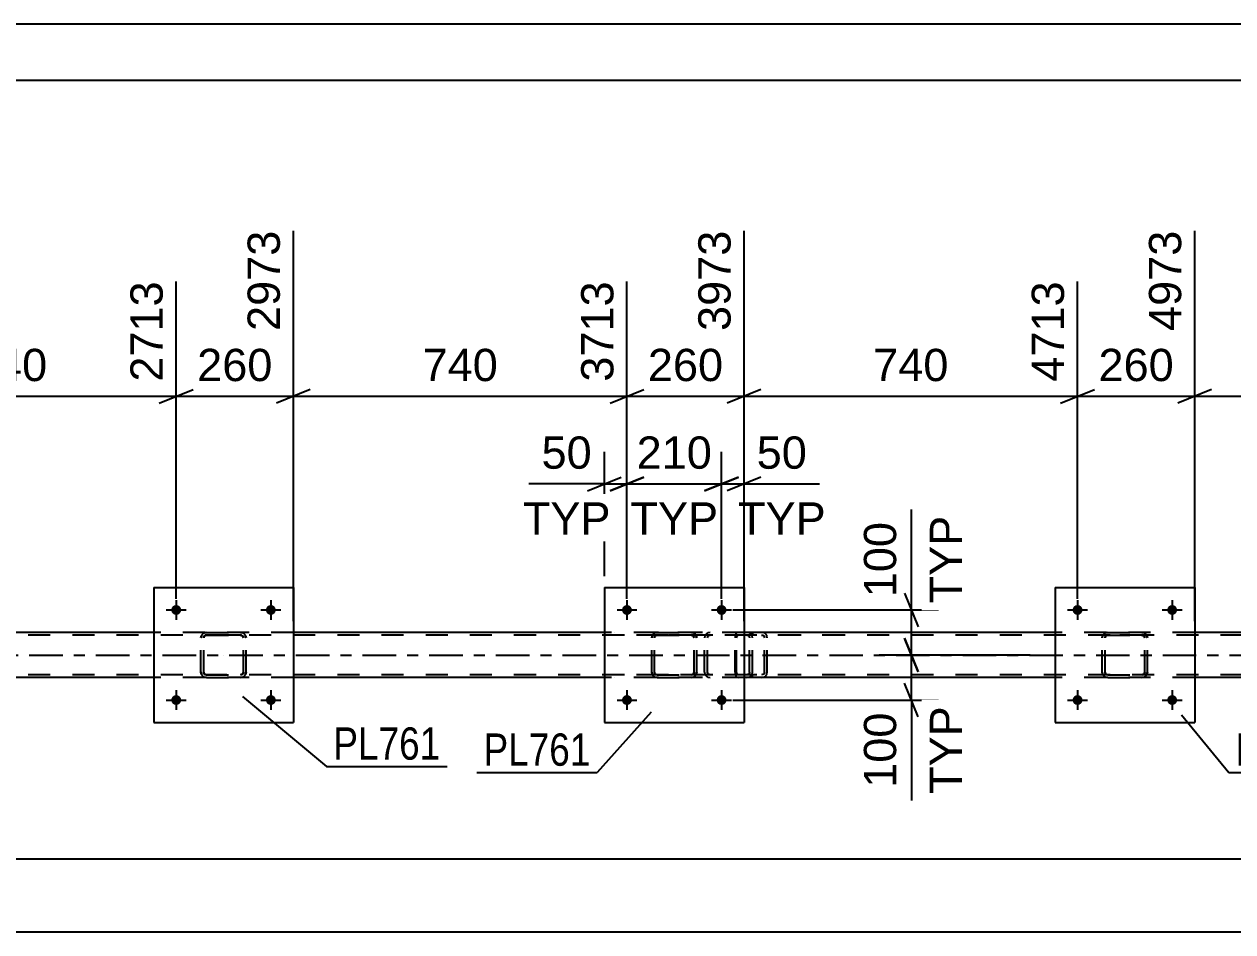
# Model space of a CAD drawing. Header units: millimetres. Extents: x 0 to 841, y 0 to 594.
# Drawn here: x 216.4 to 323.6, y 513.4 to 594 of the extents above; entities that cross this region are included whole.
import ezdxf

# ---------------------------------------------------------------- set-up
doc = ezdxf.new("R2010")
doc.units = ezdxf.units.MM
doc.linetypes.add('DXK_LINE_DOT2', pattern=[3.9198, 1.9599, -1.9599])
doc.linetypes.add('DXK_LINE_DOT3', pattern=[5.9187, 2.979, -0.9799, 0.9799, -0.9799])
doc.styles.add('Arial', font='ARIAL.TTF', dxfattribs={"height": 0.2})
doc.styles.add('Arial Narrow', font='ARIALN.TTF', dxfattribs={"height": 0.2})

# ---------------------------------------------------------------- blocks, each defined once
blk = doc.blocks.new('Unknown-318895985-1113')
at = {"color": 5, "linetype": 'Continuous'}
for p, q in [((841, 594), (0, 594)), ((836, 589), (5, 589))]:
    blk.add_line(p, q, dxfattribs=at)
blk = doc.blocks.new('Part-318895985-5145 - 5140')
at = {"color": 7, "linetype": 'DXK_LINE_DOT2'}
for p, q in [((312.06, 539.51), (312.09, 539.7)), ((312.09, 539.7), (312.06, 539.51)), ((312.31, 539.6), (312.37, 539.68)), ((312.37, 539.68), (312.31, 539.61)), ((312.35, 539.96), (312.54, 539.99)), ((312.54, 539.99), (312.35, 539.96)), ((312.44, 539.74), (312.37, 539.68)), ((312.37, 539.68), (312.44, 539.73)), ((312.44, 539.73), (312.54, 539.75)), ((312.54, 539.75), (312.44, 539.74)), ((312.54, 539.99), (315.58, 539.99)), ((312.54, 539.99), (312.54, 539.99)), ((312.54, 539.99), (315.58, 539.99)), ((312.54, 539.75), (315.58, 539.75)), ((312.54, 539.75), (312.54, 539.75)), ((315.58, 539.75), (312.54, 539.75)), ((315.58, 539.99), (315.58, 539.99)), ((315.58, 539.99), (315.76, 539.96)), ((315.76, 539.96), (315.58, 539.99)), ((315.58, 539.75), (315.58, 539.75)), ((315.58, 539.75), (315.67, 539.73)), ((315.67, 539.74), (315.58, 539.75)), ((315.75, 539.68), (315.67, 539.74)), ((315.67, 539.73), (315.75, 539.68)), ((315.75, 539.68), (315.8, 539.6)), ((315.8, 539.61), (315.75, 539.68)), ((316.02, 539.7), (316.06, 539.51)), ((316.06, 539.51), (316.02, 539.7)), ((312.06, 536.47), (312.06, 539.51)), ((312.31, 539.61), (312.3, 539.51)), ((312.3, 539.51), (312.31, 539.6)), ((312.3, 536.47), (312.3, 539.51)), ((315.82, 539.51), (315.8, 539.61)), ((315.8, 539.6), (315.82, 539.51)), ((315.82, 536.47), (315.82, 539.51)), ((316.06, 536.47), (316.06, 539.51)), ((312.09, 536.29), (312.06, 536.47)), ((312.06, 536.47), (312.09, 536.29)), ((312.31, 536.38), (312.3, 536.47)), ((312.3, 536.47), (312.31, 536.38)), ((315.82, 536.47), (315.8, 536.38)), ((315.8, 536.38), (315.82, 536.47)), ((316.06, 536.47), (316.02, 536.29)), ((316.02, 536.29), (316.06, 536.47)), ((312.37, 536.3), (312.31, 536.38)), ((312.31, 536.38), (312.37, 536.3)), ((312.54, 535.99), (312.35, 536.03)), ((312.35, 536.03), (312.54, 535.99)), ((312.44, 536.25), (312.37, 536.3)), ((312.37, 536.3), (312.44, 536.25)), ((312.54, 536.23), (312.44, 536.25)), ((312.44, 536.25), (312.54, 536.23)), ((312.54, 536.23), (315.58, 536.23)), ((312.54, 536.23), (312.54, 536.23)), ((312.54, 536.23), (315.58, 536.23)), ((312.54, 535.99), (315.58, 535.99)), ((312.54, 535.99), (312.54, 535.99)), ((312.54, 535.99), (315.58, 535.99)), ((315.67, 536.25), (315.58, 536.23)), ((315.58, 536.23), (315.67, 536.25)), ((315.58, 536.23), (315.58, 536.23)), ((315.76, 536.03), (315.58, 535.99)), ((315.58, 535.99), (315.76, 536.03)), ((315.58, 535.99), (315.58, 535.99)), ((315.75, 536.3), (315.67, 536.25)), ((315.67, 536.25), (315.75, 536.3)), ((315.8, 536.38), (315.75, 536.3)), ((315.75, 536.3), (315.8, 536.38))]:
    blk.add_line(p, q, dxfattribs=at)
at = {"color": 7, "linetype": 'DXK_LINE_DOT3'}
blk.add_line((314.06, 537.99), (314.06, 537.99), dxfattribs=at)
at = {"color": 7, "linetype": 'DXK_LINE_DOT2'}
for centre, start, end in [((312.54, 539.51), 112.5, 157.5), ((312.54, 539.51), 112.5, 157.5), ((315.58, 539.51), 22.5, 67.5), ((315.58, 539.51), 22.5, 67.5), ((312.54, 536.47), 202.5, 247.5), ((312.54, 536.47), 202.5, 247.5), ((315.58, 536.47), 292.5, 337.5), ((315.58, 536.47), 292.5, 337.5)]:
    blk.add_arc(centre, 0.48, start, end, dxfattribs=at)
blk = doc.blocks.new('Part-318895985-5150 - 5140')
at = {"color": 2, "linetype": 'Continuous'}
for p, q in [((307.86, 543.99), (307.86, 531.99)), ((307.86, 543.99), (320.26, 543.99)), ((320.26, 543.99), (320.26, 531.99)), ((307.86, 531.99), (320.26, 531.99))]:
    blk.add_line(p, q, dxfattribs=at)
blk = doc.blocks.new('Part-318895985-5151 - 5140')
at = {"color": 7, "linetype": 'DXK_LINE_DOT2'}
for p, q in [((272.06, 539.51), (272.09, 539.7)), ((272.09, 539.7), (272.06, 539.51)), ((272.31, 539.6), (272.37, 539.68)), ((272.37, 539.68), (272.31, 539.61)), ((272.35, 539.96), (272.54, 539.99)), ((272.54, 539.99), (272.35, 539.96)), ((272.44, 539.74), (272.37, 539.68)), ((272.37, 539.68), (272.44, 539.73)), ((272.44, 539.73), (272.54, 539.75)), ((272.54, 539.75), (272.44, 539.74)), ((272.54, 539.99), (275.58, 539.99)), ((272.54, 539.99), (272.54, 539.99)), ((272.54, 539.99), (275.58, 539.99)), ((272.54, 539.75), (275.58, 539.75)), ((272.54, 539.75), (272.54, 539.75)), ((275.58, 539.75), (272.54, 539.75)), ((275.58, 539.99), (275.58, 539.99)), ((275.58, 539.99), (275.76, 539.96)), ((275.76, 539.96), (275.58, 539.99)), ((275.58, 539.75), (275.58, 539.75)), ((275.58, 539.75), (275.67, 539.73)), ((275.67, 539.74), (275.58, 539.75)), ((275.75, 539.68), (275.67, 539.74)), ((275.67, 539.73), (275.75, 539.68)), ((275.75, 539.68), (275.8, 539.6)), ((275.8, 539.61), (275.75, 539.68)), ((276.02, 539.7), (276.06, 539.51)), ((276.06, 539.51), (276.02, 539.7)), ((272.06, 536.47), (272.06, 539.51)), ((272.31, 539.61), (272.3, 539.51)), ((272.3, 539.51), (272.31, 539.6)), ((272.3, 536.47), (272.3, 539.51)), ((275.82, 539.51), (275.8, 539.61)), ((275.8, 539.6), (275.82, 539.51)), ((275.82, 536.47), (275.82, 539.51)), ((276.06, 536.47), (276.06, 539.51)), ((272.09, 536.29), (272.06, 536.47)), ((272.06, 536.47), (272.09, 536.29)), ((272.31, 536.38), (272.3, 536.47)), ((272.3, 536.47), (272.31, 536.38)), ((275.82, 536.47), (275.8, 536.38)), ((275.8, 536.38), (275.82, 536.47)), ((276.06, 536.47), (276.02, 536.29)), ((276.02, 536.29), (276.06, 536.47)), ((272.37, 536.3), (272.31, 536.38)), ((272.31, 536.38), (272.37, 536.3)), ((272.54, 535.99), (272.35, 536.03)), ((272.35, 536.03), (272.54, 535.99)), ((272.44, 536.25), (272.37, 536.3)), ((272.37, 536.3), (272.44, 536.25)), ((272.54, 536.23), (272.44, 536.25)), ((272.44, 536.25), (272.54, 536.23)), ((272.54, 536.23), (275.58, 536.23)), ((272.54, 536.23), (272.54, 536.23)), ((272.54, 536.23), (275.58, 536.23)), ((272.54, 535.99), (275.58, 535.99)), ((272.54, 535.99), (272.54, 535.99)), ((272.54, 535.99), (275.58, 535.99)), ((275.67, 536.25), (275.58, 536.23)), ((275.58, 536.23), (275.67, 536.25)), ((275.58, 536.23), (275.58, 536.23)), ((275.76, 536.03), (275.58, 535.99)), ((275.58, 535.99), (275.76, 536.03)), ((275.58, 535.99), (275.58, 535.99)), ((275.75, 536.3), (275.67, 536.25)), ((275.67, 536.25), (275.75, 536.3)), ((275.8, 536.38), (275.75, 536.3)), ((275.75, 536.3), (275.8, 536.38))]:
    blk.add_line(p, q, dxfattribs=at)
at = {"color": 7, "linetype": 'DXK_LINE_DOT3'}
blk.add_line((274.06, 537.99), (274.06, 537.99), dxfattribs=at)
at = {"color": 7, "linetype": 'DXK_LINE_DOT2'}
for centre, start, end in [((272.54, 539.51), 112.5, 157.5), ((272.54, 539.51), 112.5, 157.5), ((275.58, 539.51), 22.5, 67.5), ((275.58, 539.51), 22.5, 67.5), ((272.54, 536.47), 202.5, 247.5), ((272.54, 536.47), 202.5, 247.5), ((275.58, 536.47), 292.5, 337.5), ((275.58, 536.47), 292.5, 337.5)]:
    blk.add_arc(centre, 0.48, start, end, dxfattribs=at)
blk = doc.blocks.new('Bolt-318895985-5220 - 5140')
at = {"linetype": 'Continuous'}
for points in [[(230.29, 541.99, -1), (229.41, 541.99, -1)], [(238.69, 541.99, -1), (237.81, 541.99, -1)]]:
    blk.add_hatch(color=1, dxfattribs=at).paths.add_polyline_path(points)
at = {"color": 1, "linetype": 'Continuous'}
for p, q in [((228.97, 541.99), (230.73, 541.99)), ((229.85, 542.87), (229.85, 541.11)), ((237.37, 541.99), (239.13, 541.99)), ((238.25, 542.87), (238.25, 541.11))]:
    blk.add_line(p, q, dxfattribs=at)
blk = doc.blocks.new('Part-318895985-5156 - 5140')
at = {"color": 2, "linetype": 'Continuous'}
for p, q in [((267.86, 543.99), (267.86, 531.99)), ((267.86, 543.99), (280.26, 543.99)), ((280.26, 543.99), (280.26, 531.99)), ((267.86, 531.99), (280.26, 531.99))]:
    blk.add_line(p, q, dxfattribs=at)
blk = doc.blocks.new('Part-318895985-5157 - 5140')
at = {"color": 7, "linetype": 'DXK_LINE_DOT2'}
for p, q in [((232.05, 539.51), (232.09, 539.7)), ((232.09, 539.7), (232.05, 539.51)), ((232.31, 539.6), (232.36, 539.68)), ((232.36, 539.68), (232.31, 539.61)), ((232.35, 539.96), (232.53, 539.99)), ((232.53, 539.99), (232.35, 539.96)), ((232.44, 539.74), (232.36, 539.68)), ((232.36, 539.68), (232.44, 539.73)), ((232.44, 539.73), (232.53, 539.75)), ((232.53, 539.75), (232.44, 539.74)), ((232.53, 539.99), (235.57, 539.99)), ((232.53, 539.99), (232.53, 539.99)), ((232.53, 539.99), (235.57, 539.99)), ((232.53, 539.75), (235.57, 539.75)), ((232.53, 539.75), (232.53, 539.75)), ((235.57, 539.75), (232.53, 539.75)), ((235.57, 539.99), (235.57, 539.99)), ((235.57, 539.99), (235.75, 539.96)), ((235.75, 539.96), (235.57, 539.99)), ((235.57, 539.75), (235.57, 539.75)), ((235.57, 539.75), (235.66, 539.73)), ((235.66, 539.74), (235.57, 539.75)), ((235.74, 539.68), (235.66, 539.74)), ((235.66, 539.73), (235.74, 539.68)), ((235.74, 539.68), (235.79, 539.6)), ((235.79, 539.61), (235.74, 539.68)), ((236.01, 539.7), (236.05, 539.51)), ((236.05, 539.51), (236.01, 539.7)), ((232.05, 536.47), (232.05, 539.51)), ((232.31, 539.61), (232.29, 539.51)), ((232.29, 539.51), (232.31, 539.6)), ((232.29, 536.47), (232.29, 539.51)), ((235.81, 539.51), (235.79, 539.61)), ((235.79, 539.6), (235.81, 539.51)), ((235.81, 536.47), (235.81, 539.51)), ((236.05, 536.47), (236.05, 539.51)), ((232.09, 536.29), (232.05, 536.47)), ((232.05, 536.47), (232.09, 536.29)), ((232.31, 536.38), (232.29, 536.47)), ((232.29, 536.47), (232.31, 536.38)), ((235.81, 536.47), (235.79, 536.38)), ((235.79, 536.38), (235.81, 536.47)), ((236.05, 536.47), (236.01, 536.29)), ((236.01, 536.29), (236.05, 536.47)), ((232.36, 536.3), (232.31, 536.38)), ((232.31, 536.38), (232.36, 536.3)), ((232.53, 535.99), (232.35, 536.03)), ((232.35, 536.03), (232.53, 535.99)), ((232.44, 536.25), (232.36, 536.3)), ((232.36, 536.3), (232.44, 536.25)), ((232.53, 536.23), (232.44, 536.25)), ((232.44, 536.25), (232.53, 536.23)), ((232.53, 536.23), (235.57, 536.23)), ((232.53, 536.23), (232.53, 536.23)), ((232.53, 536.23), (235.57, 536.23)), ((232.53, 535.99), (235.57, 535.99)), ((232.53, 535.99), (232.53, 535.99)), ((232.53, 535.99), (235.57, 535.99)), ((235.66, 536.25), (235.57, 536.23)), ((235.57, 536.23), (235.66, 536.25)), ((235.57, 536.23), (235.57, 536.23)), ((235.75, 536.03), (235.57, 535.99)), ((235.57, 535.99), (235.75, 536.03)), ((235.57, 535.99), (235.57, 535.99)), ((235.74, 536.3), (235.66, 536.25)), ((235.66, 536.25), (235.74, 536.3)), ((235.79, 536.38), (235.74, 536.3)), ((235.74, 536.3), (235.79, 536.38))]:
    blk.add_line(p, q, dxfattribs=at)
at = {"color": 7, "linetype": 'DXK_LINE_DOT3'}
blk.add_line((234.05, 537.99), (234.05, 537.99), dxfattribs=at)
at = {"color": 7, "linetype": 'DXK_LINE_DOT2'}
for centre, start, end in [((232.53, 539.51), 112.5, 157.5), ((232.53, 539.51), 112.5, 157.5), ((235.57, 539.51), 22.5, 67.5), ((235.57, 539.51), 22.5, 67.5), ((232.53, 536.47), 202.5, 247.5), ((232.53, 536.47), 202.5, 247.5), ((235.57, 536.47), 292.5, 337.5), ((235.57, 536.47), 292.5, 337.5)]:
    blk.add_arc(centre, 0.48, start, end, dxfattribs=at)
blk = doc.blocks.new('Part-318895985-5162 - 5140')
at = {"color": 2, "linetype": 'Continuous'}
for p, q in [((227.85, 543.99), (227.85, 531.99)), ((227.85, 543.99), (240.25, 543.99)), ((240.25, 543.99), (240.25, 531.99)), ((227.85, 531.99), (240.25, 531.99))]:
    blk.add_line(p, q, dxfattribs=at)
blk = doc.blocks.new('Bolt-318895985-5163 - 5140')
at = {"linetype": 'Continuous'}
for points in [[(270.3, 533.99, -1), (269.42, 533.99, -1)], [(278.7, 533.99, -1), (277.82, 533.99, -1)]]:
    blk.add_hatch(color=1, dxfattribs=at).paths.add_polyline_path(points)
at = {"color": 1, "linetype": 'Continuous'}
for p, q in [((269.86, 534.87), (269.86, 533.11)), ((278.26, 534.87), (278.26, 533.11)), ((268.98, 533.99), (270.74, 533.99)), ((277.38, 533.99), (279.14, 533.99))]:
    blk.add_line(p, q, dxfattribs=at)
blk = doc.blocks.new('Bolt-318895985-5164 - 5140')
at = {"linetype": 'Continuous'}
for points in [[(270.3, 541.99, -1), (269.42, 541.99, -1)], [(278.7, 541.99, -1), (277.82, 541.99, -1)]]:
    blk.add_hatch(color=1, dxfattribs=at).paths.add_polyline_path(points)
at = {"color": 1, "linetype": 'Continuous'}
for p, q in [((268.98, 541.99), (270.74, 541.99)), ((269.86, 542.87), (269.86, 541.11)), ((277.38, 541.99), (279.14, 541.99)), ((278.26, 542.87), (278.26, 541.11))]:
    blk.add_line(p, q, dxfattribs=at)
blk = doc.blocks.new('Bolt-318895985-5165 - 5140')
at = {"linetype": 'Continuous'}
for points in [[(230.29, 533.99, -1), (229.41, 533.99, -1)], [(238.69, 533.99, -1), (237.81, 533.99, -1)]]:
    blk.add_hatch(color=1, dxfattribs=at).paths.add_polyline_path(points)
at = {"color": 1, "linetype": 'Continuous'}
for p, q in [((229.85, 534.87), (229.85, 533.11)), ((238.25, 534.87), (238.25, 533.11)), ((228.97, 533.99), (230.73, 533.99)), ((237.37, 533.99), (239.13, 533.99))]:
    blk.add_line(p, q, dxfattribs=at)
blk = doc.blocks.new('Part-318895985-5245 - 5140')
at = {"color": 7, "linetype": 'DXK_LINE_DOT2'}
for p, q in [((728.25, 539.75), (139.86, 539.75)), ((240.25, 539.99), (227.85, 539.99)), ((280.26, 539.99), (267.86, 539.99)), ((320.26, 539.99), (307.86, 539.99)), ((728.25, 536.23), (139.86, 536.23)), ((240.25, 535.99), (227.85, 535.99)), ((280.26, 535.99), (267.86, 535.99)), ((320.26, 535.99), (307.86, 535.99))]:
    blk.add_line(p, q, dxfattribs=at)
at = {"color": 2, "linetype": 'Continuous'}
for p, q in [((227.85, 539.99), (200.25, 539.99)), ((267.86, 539.99), (240.25, 539.99)), ((307.86, 539.99), (280.26, 539.99)), ((347.85, 539.99), (320.26, 539.99)), ((227.85, 535.99), (200.25, 535.99)), ((267.86, 535.99), (240.25, 535.99)), ((307.86, 535.99), (280.26, 535.99)), ((347.85, 535.99), (320.26, 535.99))]:
    blk.add_line(p, q, dxfattribs=at)
at = {"color": 7, "linetype": 'DXK_LINE_DOT3'}
blk.add_line((139.86, 537.99), (728.25, 537.99), dxfattribs=at)
blk = doc.blocks.new('Bolt-318895985-5247 - 5140')
at = {"linetype": 'Continuous'}
for points in [[(310.3, 533.99, -1), (309.42, 533.99, -1)], [(318.7, 533.99, -1), (317.82, 533.99, -1)]]:
    blk.add_hatch(color=1, dxfattribs=at).paths.add_polyline_path(points)
at = {"color": 1, "linetype": 'Continuous'}
for p, q in [((309.86, 534.87), (309.86, 533.11)), ((318.26, 534.87), (318.26, 533.11)), ((308.98, 533.99), (310.74, 533.99)), ((317.38, 533.99), (319.14, 533.99))]:
    blk.add_line(p, q, dxfattribs=at)
blk = doc.blocks.new('Bolt-318895985-5248 - 5140')
at = {"linetype": 'Continuous'}
for points in [[(310.3, 541.99, -1), (309.42, 541.99, -1)], [(318.7, 541.99, -1), (317.82, 541.99, -1)]]:
    blk.add_hatch(color=1, dxfattribs=at).paths.add_polyline_path(points)
at = {"color": 1, "linetype": 'Continuous'}
for p, q in [((308.98, 541.99), (310.74, 541.99)), ((309.86, 542.87), (309.86, 541.11)), ((317.38, 541.99), (319.14, 541.99)), ((318.26, 542.87), (318.26, 541.11))]:
    blk.add_line(p, q, dxfattribs=at)
blk = doc.blocks.new('Part-318895985-5361 - 5140')
at = {"color": 7, "linetype": 'DXK_LINE_DOT2'}
for p, q in [((280.5, 539.99), (268.72, 539.99)), ((280.5, 539.75), (268.72, 539.75)), ((276.79, 539.7), (276.75, 539.51)), ((277.03, 539.61), (277.08, 539.68)), ((277.26, 539.99), (277.07, 539.96)), ((277.08, 539.68), (277.16, 539.74)), ((277.16, 539.74), (277.26, 539.75)), ((280.69, 539.96), (280.5, 539.99)), ((280.5, 539.75), (280.59, 539.74)), ((280.59, 539.74), (280.68, 539.68)), ((280.68, 539.68), (280.73, 539.61)), ((281.01, 539.51), (280.97, 539.7)), ((276.75, 536.47), (276.75, 539.51)), ((277.01, 539.51), (277.03, 539.61)), ((277.01, 536.47), (277.01, 539.51)), ((280.73, 539.61), (280.75, 539.51)), ((280.75, 536.47), (280.75, 539.51)), ((281.01, 536.47), (281.01, 539.51)), ((276.75, 536.47), (276.79, 536.29)), ((277.03, 536.38), (277.01, 536.47)), ((280.75, 536.47), (280.73, 536.38)), ((280.97, 536.29), (281.01, 536.47)), ((280.5, 536.23), (268.72, 536.23)), ((280.5, 535.99), (268.72, 535.99)), ((277.08, 536.3), (277.03, 536.38)), ((277.07, 536.03), (277.26, 535.99)), ((277.16, 536.25), (277.08, 536.3)), ((277.26, 536.23), (277.16, 536.25)), ((280.59, 536.25), (280.5, 536.23)), ((280.5, 535.99), (280.69, 536.03)), ((280.68, 536.3), (280.59, 536.25)), ((280.73, 536.38), (280.68, 536.3))]:
    blk.add_line(p, q, dxfattribs=at)
for centre, start, end in [((277.24, 539.49), 110.7583, 155.68), ((280.52, 539.49), 24.32, 69.2417), ((277.24, 536.49), 204.32, 249.2417), ((280.52, 536.49), 290.7583, 335.68)]:
    blk.add_arc(centre, 0.496, start, end, dxfattribs=at)
blk = doc.blocks.new('Part-318895985-5363 - 5140')
at = {"color": 7, "linetype": 'DXK_LINE_DOT2'}
for p, q in [((279.48, 539.7), (279.46, 539.51)), ((279.54, 539.85), (279.48, 539.7)), ((279.63, 539.96), (279.54, 539.85)), ((279.61, 539.61), (279.64, 539.68)), ((279.73, 539.99), (279.63, 539.96)), ((279.64, 539.68), (279.68, 539.74)), ((279.68, 539.74), (279.73, 539.75)), ((289.14, 539.99), (279.73, 539.99)), ((289.14, 539.75), (279.73, 539.75)), ((281.01, 539.99), (281.01, 539.75)), ((282.01, 539.96), (281.82, 539.99)), ((281.82, 539.75), (281.92, 539.74)), ((281.92, 539.74), (282, 539.68)), ((282, 539.68), (282.05, 539.61)), ((282.32, 539.51), (282.29, 539.7)), ((279.46, 536.47), (279.46, 539.51)), ((279.6, 539.51), (279.61, 539.61)), ((279.6, 536.47), (279.6, 539.51)), ((282.05, 539.61), (282.07, 539.51)), ((282.07, 536.47), (282.07, 539.51)), ((282.32, 536.47), (282.32, 539.51)), ((279.46, 536.47), (279.48, 536.29)), ((279.61, 536.38), (279.6, 536.47)), ((282.07, 536.47), (282.05, 536.38)), ((282.29, 536.29), (282.32, 536.47)), ((279.48, 536.29), (279.54, 536.13)), ((279.54, 536.13), (279.63, 536.03)), ((279.64, 536.3), (279.61, 536.38)), ((279.63, 536.03), (279.73, 535.99)), ((279.68, 536.25), (279.64, 536.3)), ((279.73, 536.23), (279.68, 536.25)), ((289.14, 536.23), (279.73, 536.23)), ((289.14, 535.99), (279.73, 535.99)), ((281.01, 535.99), (281.01, 536.23)), ((281.92, 536.25), (281.82, 536.23)), ((281.82, 535.99), (282.01, 536.03)), ((282, 536.3), (281.92, 536.25)), ((282.05, 536.38), (282, 536.3))]:
    blk.add_line(p, q, dxfattribs=at)
for centre, start, end in [((281.84, 539.5), 23.8494, 68.8059), ((281.84, 536.49), 291.1941, 336.1506)]:
    blk.add_arc(centre, 0.492, start, end, dxfattribs=at)
blk = doc.blocks.new('StraightDimension-318895985-5605 - 5140')
at = {"color": 7, "linetype": 'Continuous'}
for p, q in [((200.25, 540.99), (200.25, 575.66)), ((229.85, 542.99), (229.85, 571.16)), ((201.75, 561.56), (198.75, 560.36)), ((228.35, 560.36), (231.35, 561.56)), ((200.25, 560.96), (229.85, 560.96))]:
    blk.add_line(p, q, dxfattribs=at)
at = {"color": 0}
blk.add_wipeout([(218.99, 561.71), (218.99, 565.91), (211.12, 565.91), (211.12, 561.71)], dxfattribs=at)
at = {"color": 3, "style": 'Arial'}
blk.add_text('740', height=2.865, dxfattribs=at).set_placement((211.72, 562.31))
at = {"color": 0, "linetype": 'Continuous'}
blk.add_wipeout([(229.25, 571.76), (225.05, 571.76), (225.05, 561.66), (229.25, 561.66)], dxfattribs=at)
at = {"color": 3, "linetype": 'Continuous', "style": 'Arial'}
blk.add_text('2713', height=2.865, rotation=90.0002, dxfattribs=at).set_placement((228.65, 562.26))
blk = doc.blocks.new('StraightDimension-318895985-5665 - 5140')
at = {"color": 7, "linetype": 'Continuous'}
for p, q in [((280.26, 540.99), (280.26, 575.66)), ((269.86, 542.99), (269.86, 571.16)), ((268.36, 560.36), (271.36, 561.56)), ((281.76, 561.56), (278.76, 560.36)), ((269.86, 560.96), (280.26, 560.96))]:
    blk.add_line(p, q, dxfattribs=at)
at = {"color": 0}
blk.add_wipeout([(278.99, 561.71), (278.99, 565.91), (271.12, 565.91), (271.12, 561.71)], dxfattribs=at)
at = {"color": 3, "style": 'Arial'}
blk.add_text('260', height=2.865, dxfattribs=at).set_placement((271.72, 562.31))
at = {"color": 0, "linetype": 'Continuous'}
blk.add_wipeout([(279.66, 576.26), (275.46, 576.26), (275.46, 566.16), (279.66, 566.16)], dxfattribs=at)
at = {"color": 3, "linetype": 'Continuous', "style": 'Arial'}
blk.add_text('3973', height=2.865, rotation=90.0002, dxfattribs=at).set_placement((279.06, 566.76))
blk = doc.blocks.new('StraightDimension-318895985-5409 - 5140')
at = {"color": 7, "linetype": 'Continuous'}
blk.add_line((131.24, 519.88), (762.1, 519.88), dxfattribs=at)
blk = doc.blocks.new('StraightDimension-318895985-5430 - 5140')
at = {"color": 7, "linetype": 'Continuous'}
blk.add_line((130.6, 513.41), (762.74, 513.41), dxfattribs=at)
blk = doc.blocks.new('StraightDimension-318895985-5441 - 5140')
at = {"color": 7, "linetype": 'Continuous'}
for p, q in [((269.86, 542.99), (269.86, 556.03)), ((278.26, 542.99), (278.26, 556.03)), ((268.36, 552.58), (271.36, 553.78)), ((279.76, 553.78), (276.76, 552.58)), ((269.86, 553.18), (278.26, 553.18))]:
    blk.add_line(p, q, dxfattribs=at)
at = {"color": 0}
blk.add_wipeout([(277.99, 553.93), (277.99, 558.13), (270.12, 558.13), (270.12, 553.93)], dxfattribs=at)
at = {"color": 0, "linetype": 'Continuous'}
blk.add_wipeout([(278.54, 548.08), (278.54, 552.28), (269.57, 552.28), (269.57, 548.08)], dxfattribs=at)
at = {"color": 3, "style": 'Arial'}
blk.add_text('210', height=2.865, dxfattribs=at).set_placement((270.72, 554.53))
at = {"color": 3, "linetype": 'Continuous', "style": 'Arial'}
blk.add_text('TYP', height=2.865, dxfattribs=at).set_placement((270.17, 548.68))
blk = doc.blocks.new('StraightDimension-318895985-5457 - 5140')
at = {"color": 7, "linetype": 'Continuous'}
for p, q in [((278.26, 542.99), (278.26, 556.03)), ((280.26, 544.99), (280.26, 556.03)), ((276.76, 552.58), (279.76, 553.78)), ((281.76, 553.78), (278.76, 552.58)), ((278.26, 553.18), (280.26, 553.18)), ((280.26, 553.18), (286.95, 553.18)), ((280.26, 553.18), (286.95, 553.18))]:
    blk.add_line(p, q, dxfattribs=at)
at = {"color": 0}
blk.add_wipeout([(286.43, 553.93), (286.43, 558.13), (280.78, 558.13), (280.78, 553.93)], dxfattribs=at)
at = {"color": 0, "linetype": 'Continuous'}
blk.add_wipeout([(288.09, 548.08), (288.09, 552.28), (279.12, 552.28), (279.12, 548.08)], dxfattribs=at)
at = {"color": 3, "style": 'Arial'}
blk.add_text('50', height=2.865, dxfattribs=at).set_placement((281.38, 554.53))
at = {"color": 3, "linetype": 'Continuous', "style": 'Arial'}
blk.add_text('TYP', height=2.865, dxfattribs=at).set_placement((279.72, 548.68))
blk = doc.blocks.new('StraightDimension-318895985-5470 - 5140')
at = {"color": 7, "linetype": 'Continuous'}
for p, q in [((267.86, 544.99), (267.86, 556.03)), ((269.86, 542.99), (269.86, 556.03)), ((266.36, 552.58), (269.36, 553.78)), ((271.36, 553.78), (268.36, 552.58)), ((267.86, 553.18), (261.16, 553.18)), ((267.86, 553.18), (261.16, 553.18)), ((267.86, 553.18), (269.86, 553.18))]:
    blk.add_line(p, q, dxfattribs=at)
at = {"color": 0}
blk.add_wipeout([(267.33, 553.93), (267.33, 558.13), (261.68, 558.13), (261.68, 553.93)], dxfattribs=at)
at = {"color": 0, "linetype": 'Continuous'}
blk.add_wipeout([(269, 548.08), (269, 552.28), (260.02, 552.28), (260.02, 548.08)], dxfattribs=at)
at = {"color": 3, "style": 'Arial'}
blk.add_text('50', height=2.865, dxfattribs=at).set_placement((262.28, 554.53))
at = {"color": 3, "linetype": 'Continuous', "style": 'Arial'}
blk.add_text('TYP', height=2.865, dxfattribs=at).set_placement((260.62, 548.68))
blk = doc.blocks.new('StraightDimension-318895985-5501 - 5140')
at = {"color": 7, "linetype": 'Continuous'}
for p, q in [((295.11, 541.99), (295.11, 550.91)), ((295.11, 541.99), (295.11, 550.91)), ((294.51, 543.49), (295.71, 540.49)), ((279.26, 541.99), (297.51, 541.99)), ((295.11, 537.99), (295.11, 541.99)), ((295.71, 536.49), (294.51, 539.49)), ((305.66, 537.99), (292.26, 537.99))]:
    blk.add_line(p, q, dxfattribs=at)
at = {"color": 0, "linetype": 'Continuous'}
blk.add_wipeout([(300.21, 550.94), (296.01, 550.94), (296.01, 541.97), (300.21, 541.97)], dxfattribs=at)
at = {"color": 0}
blk.add_wipeout([(294.36, 550.39), (290.16, 550.39), (290.16, 542.52), (294.36, 542.52)], dxfattribs=at)
at = {"color": 3, "style": 'Arial'}
blk.add_text('100', height=2.865, rotation=90.0002, dxfattribs=at).set_placement((293.76, 543.12))
at = {"color": 3, "linetype": 'Continuous', "style": 'Arial'}
blk.add_text('TYP', height=2.865, rotation=90.0002, dxfattribs=at).set_placement((299.61, 542.57))
blk = doc.blocks.new('StraightDimension-318895985-5523 - 5140')
at = {"color": 7, "linetype": 'Continuous'}
for p, q in [((294.51, 539.49), (295.71, 536.49)), ((305.66, 537.99), (292.26, 537.99)), ((295.11, 533.99), (295.11, 537.99)), ((295.71, 532.49), (294.51, 535.49)), ((279.26, 533.99), (297.51, 533.99)), ((295.11, 533.99), (295.11, 525.07)), ((295.11, 533.99), (295.11, 525.07))]:
    blk.add_line(p, q, dxfattribs=at)
at = {"color": 0}
blk.add_wipeout([(294.36, 533.47), (290.16, 533.47), (290.16, 525.6), (294.36, 525.6)], dxfattribs=at)
at = {"color": 0, "linetype": 'Continuous'}
blk.add_wipeout([(300.21, 534.02), (296.01, 534.02), (296.01, 525.05), (300.21, 525.05)], dxfattribs=at)
at = {"color": 3, "style": 'Arial'}
blk.add_text('100', height=2.865, rotation=90.0002, dxfattribs=at).set_placement((293.76, 526.2))
at = {"color": 3, "linetype": 'Continuous', "style": 'Arial'}
blk.add_text('TYP', height=2.865, rotation=90.0002, dxfattribs=at).set_placement((299.61, 525.65))
blk = doc.blocks.new('StraightDimension-318895985-5625 - 5140')
at = {"color": 7, "linetype": 'Continuous'}
for p, q in [((240.25, 540.99), (240.25, 575.66)), ((229.85, 542.99), (229.85, 571.16)), ((228.35, 560.36), (231.35, 561.56)), ((241.75, 561.56), (238.75, 560.36)), ((229.85, 560.96), (240.25, 560.96))]:
    blk.add_line(p, q, dxfattribs=at)
at = {"color": 0}
blk.add_wipeout([(238.99, 561.71), (238.99, 565.91), (231.11, 565.91), (231.11, 561.71)], dxfattribs=at)
at = {"color": 3, "style": 'Arial'}
blk.add_text('260', height=2.865, dxfattribs=at).set_placement((231.71, 562.31))
at = {"color": 0, "linetype": 'Continuous'}
blk.add_wipeout([(239.65, 576.26), (235.45, 576.26), (235.45, 566.16), (239.65, 566.16)], dxfattribs=at)
at = {"color": 3, "linetype": 'Continuous', "style": 'Arial'}
blk.add_text('2973', height=2.865, rotation=90.0002, dxfattribs=at).set_placement((239.05, 566.76))
blk = doc.blocks.new('StraightDimension-318895985-5645 - 5140')
at = {"color": 7, "linetype": 'Continuous'}
for p, q in [((240.25, 540.99), (240.25, 575.66)), ((269.86, 542.99), (269.86, 571.16)), ((241.75, 561.56), (238.75, 560.36)), ((268.36, 560.36), (271.36, 561.56)), ((240.25, 560.96), (269.86, 560.96))]:
    blk.add_line(p, q, dxfattribs=at)
at = {"color": 0}
blk.add_wipeout([(258.99, 561.71), (258.99, 565.91), (251.12, 565.91), (251.12, 561.71)], dxfattribs=at)
at = {"color": 3, "style": 'Arial'}
blk.add_text('740', height=2.865, dxfattribs=at).set_placement((251.72, 562.31))
at = {"color": 0, "linetype": 'Continuous'}
blk.add_wipeout([(269.26, 571.76), (265.06, 571.76), (265.06, 561.66), (269.26, 561.66)], dxfattribs=at)
at = {"color": 3, "linetype": 'Continuous', "style": 'Arial'}
blk.add_text('3713', height=2.865, rotation=90.0002, dxfattribs=at).set_placement((268.66, 562.26))
blk = doc.blocks.new('StraightDimension-318895985-5685 - 5140')
at = {"color": 7, "linetype": 'Continuous'}
for p, q in [((280.26, 540.99), (280.26, 575.66)), ((309.86, 542.99), (309.86, 571.16)), ((281.76, 561.56), (278.76, 560.36)), ((308.36, 560.36), (311.36, 561.56)), ((280.26, 560.96), (309.86, 560.96))]:
    blk.add_line(p, q, dxfattribs=at)
at = {"color": 0}
blk.add_wipeout([(298.99, 561.71), (298.99, 565.91), (291.12, 565.91), (291.12, 561.71)], dxfattribs=at)
at = {"color": 3, "style": 'Arial'}
blk.add_text('740', height=2.865, dxfattribs=at).set_placement((291.72, 562.31))
at = {"color": 0, "linetype": 'Continuous'}
blk.add_wipeout([(309.26, 571.76), (305.06, 571.76), (305.06, 561.66), (309.26, 561.66)], dxfattribs=at)
at = {"color": 3, "linetype": 'Continuous', "style": 'Arial'}
blk.add_text('4713', height=2.865, rotation=90.0002, dxfattribs=at).set_placement((308.66, 562.26))
blk = doc.blocks.new('StraightDimension-318895985-5705 - 5140')
at = {"color": 7, "linetype": 'Continuous'}
for p, q in [((320.26, 540.99), (320.26, 575.66)), ((309.86, 542.99), (309.86, 571.16)), ((308.36, 560.36), (311.36, 561.56)), ((321.76, 561.56), (318.76, 560.36)), ((309.86, 560.96), (320.26, 560.96))]:
    blk.add_line(p, q, dxfattribs=at)
at = {"color": 0}
blk.add_wipeout([(318.99, 561.71), (318.99, 565.91), (311.12, 565.91), (311.12, 561.71)], dxfattribs=at)
at = {"color": 3, "style": 'Arial'}
blk.add_text('260', height=2.865, dxfattribs=at).set_placement((311.72, 562.31))
at = {"color": 0, "linetype": 'Continuous'}
blk.add_wipeout([(319.66, 576.26), (315.46, 576.26), (315.46, 566.16), (319.66, 566.16)], dxfattribs=at)
at = {"color": 3, "linetype": 'Continuous', "style": 'Arial'}
blk.add_text('4973', height=2.865, rotation=90.0002, dxfattribs=at).set_placement((319.06, 566.76))
blk = doc.blocks.new('StraightDimension-318895985-5725 - 5140')
at = {"color": 7, "linetype": 'Continuous'}
for p, q in [((320.26, 540.99), (320.26, 575.66)), ((349.85, 542.99), (349.85, 571.16)), ((321.76, 561.56), (318.76, 560.36)), ((348.35, 560.36), (351.35, 561.56)), ((320.26, 560.96), (349.85, 560.96))]:
    blk.add_line(p, q, dxfattribs=at)
at = {"color": 0}
blk.add_wipeout([(338.99, 561.71), (338.99, 565.91), (331.12, 565.91), (331.12, 561.71)], dxfattribs=at)
at = {"color": 3, "style": 'Arial'}
blk.add_text('740', height=2.865, dxfattribs=at).set_placement((331.72, 562.31))
at = {"color": 0, "linetype": 'Continuous'}
blk.add_wipeout([(349.25, 571.76), (345.05, 571.76), (345.05, 561.66), (349.25, 561.66)], dxfattribs=at)
at = {"color": 3, "linetype": 'Continuous', "style": 'Arial'}
blk.add_text('5713', height=2.865, rotation=90.0002, dxfattribs=at).set_placement((348.65, 562.26))
blk = doc.blocks.new('Mark-318895985-5152 - 5140')
at = {"color": 30, "linetype": 'Continuous'}
for p in [(272.01, 532.92), (256.53, 527.56)]:
    blk.add_line(p, (267.23, 527.56), dxfattribs=at)
at = {"color": 0}
blk.add_wipeout([(266.63, 528.16), (266.63, 531.16), (257.13, 531.16), (257.13, 528.16)], dxfattribs=at)
blk.add_wipeout([(266.63, 528.16), (266.63, 531.16), (257.13, 531.16), (257.13, 528.16)], dxfattribs=at)
at = {"color": 3, "style": 'Arial Narrow'}
blk.add_text('PL761', height=2.863, dxfattribs=at).set_placement((257.13, 528.16))
blk = doc.blocks.new('Mark-318895985-5146 - 5140')
at = {"color": 30, "linetype": 'Continuous'}
for p, q in [((319.1, 532.69), (323.3, 527.56)), ((323.3, 527.56), (334.01, 527.56))]:
    blk.add_line(p, q, dxfattribs=at)
at = {"color": 0}
blk.add_wipeout([(333.41, 528.16), (333.41, 531.16), (323.9, 531.16), (323.9, 528.16)], dxfattribs=at)
blk.add_wipeout([(333.41, 528.16), (333.41, 531.16), (323.9, 531.16), (323.9, 528.16)], dxfattribs=at)
at = {"color": 3, "style": 'Arial Narrow'}
blk.add_text('PL761', height=2.863, dxfattribs=at).set_placement((323.9, 528.16))
blk = doc.blocks.new('Mark-318895985-5158 - 5140')
at = {"color": 30, "linetype": 'Continuous'}
for p, q in [((235.74, 534.3), (243.2, 528.1)), ((243.2, 528.1), (253.91, 528.1))]:
    blk.add_line(p, q, dxfattribs=at)
at = {"color": 0}
blk.add_wipeout([(253.31, 528.7), (253.31, 531.7), (243.8, 531.7), (243.8, 528.7)], dxfattribs=at)
blk.add_wipeout([(253.31, 528.7), (253.31, 531.7), (243.8, 531.7), (243.8, 528.7)], dxfattribs=at)
at = {"color": 3, "style": 'Arial Narrow'}
blk.add_text('PL761', height=2.863, dxfattribs=at).set_placement((243.8, 528.7))

msp = doc.modelspace()

# ---------------------------------------------------------------- block references
for name in ['Unknown-318895985-1113', 'Part-318895985-5162 - 5140', 'Part-318895985-5156 - 5140', 'Part-318895985-5150 - 5140', 'Bolt-318895985-5220 - 5140', 'Bolt-318895985-5164 - 5140', 'Bolt-318895985-5248 - 5140', 'Part-318895985-5245 - 5140', 'Part-318895985-5157 - 5140', 'Part-318895985-5361 - 5140', 'Part-318895985-5151 - 5140', 'Part-318895985-5363 - 5140', 'Part-318895985-5145 - 5140', 'Bolt-318895985-5165 - 5140', 'Bolt-318895985-5163 - 5140', 'Bolt-318895985-5247 - 5140']:
    msp.add_blockref(name, (0, 0))

# ---------------------------------------------------------------- next in the draw order: block references
for name in ['StraightDimension-318895985-5665 - 5140', 'StraightDimension-318895985-5605 - 5140', 'StraightDimension-318895985-5409 - 5140']:
    msp.add_blockref(name, (0, 0))

# ---------------------------------------------------------------- next in the draw order: block references
for name in ['StraightDimension-318895985-5625 - 5140', 'StraightDimension-318895985-5441 - 5140', 'StraightDimension-318895985-5430 - 5140']:
    msp.add_blockref(name, (0, 0))

# ---------------------------------------------------------------- next in the draw order: block references
for name in ['StraightDimension-318895985-5470 - 5140', 'StraightDimension-318895985-5457 - 5140', 'Mark-318895985-5158 - 5140', 'Mark-318895985-5152 - 5140', 'Mark-318895985-5146 - 5140']:
    msp.add_blockref(name, (0, 0))

# ---------------------------------------------------------------- next in the draw order: block references
for name in ['StraightDimension-318895985-5645 - 5140', 'StraightDimension-318895985-5501 - 5140']:
    msp.add_blockref(name, (0, 0))

# ---------------------------------------------------------------- next in the draw order: block references
for name in ['StraightDimension-318895985-5685 - 5140', 'StraightDimension-318895985-5523 - 5140']:
    msp.add_blockref(name, (0, 0))

# ---------------------------------------------------------------- next in the draw order: block references
msp.add_blockref('StraightDimension-318895985-5705 - 5140', (0, 0))

# ---------------------------------------------------------------- next in the draw order: block references
msp.add_blockref('StraightDimension-318895985-5725 - 5140', (0, 0))

doc.saveas('drawing.dxf')
